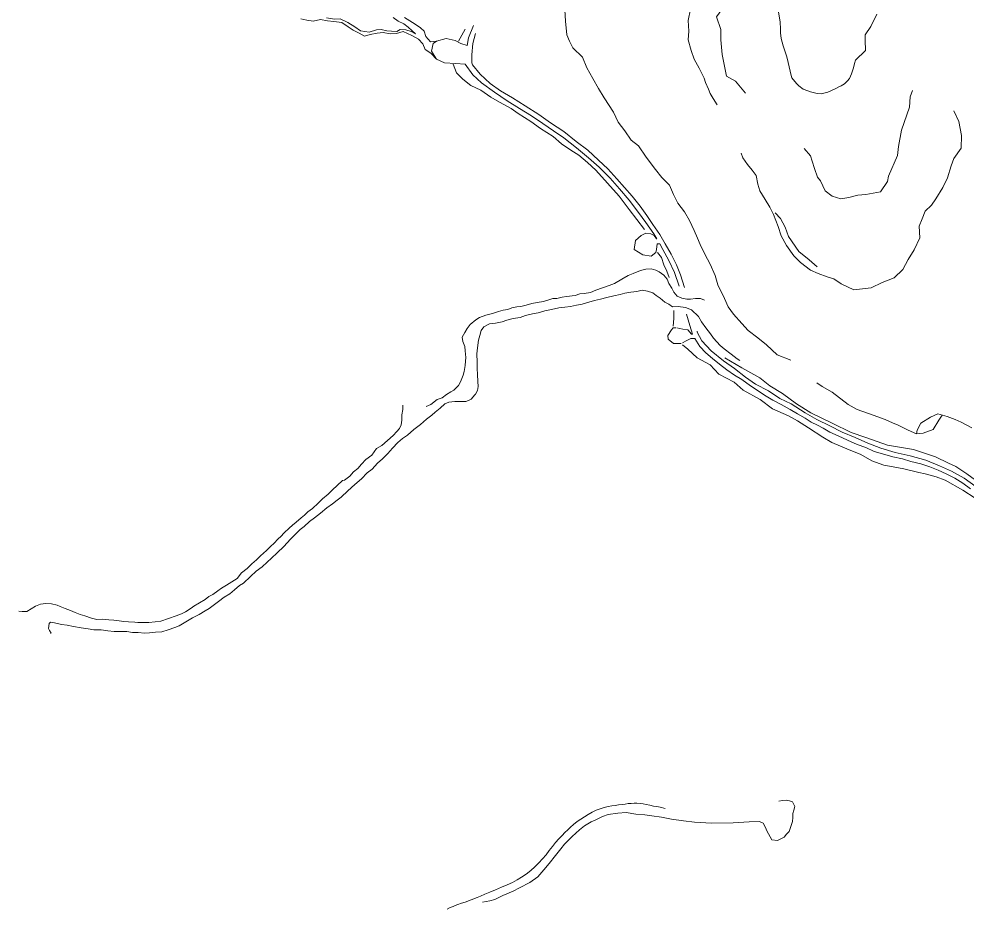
# Model space of a CAD drawing. Extents: x 683321 to 688873, y 7661944 to 7668387.
# Drawn here: x 683406 to 684167, y 7664558 to 7665272 of the extents above; entities that cross this region are included whole.
import ezdxf

# ---------------------------------------------------------------- set-up
doc = ezdxf.new("R2010")
doc.units = 0
doc.header["$MEASUREMENT"] = 0
doc.layers.add('01 CRESTA_Line', color=3, linetype='Continuous', lineweight=20)
doc.layers.add('1_Line', color=3, linetype='Continuous', lineweight=20)

msp = doc.modelspace()

# ---------------------------------------------------------------- linework, layer by layer
at = {"layer": '01 CRESTA_Line'}
for points in [[(684008.49, 7665411.78, 4132.52), (684006.2, 7665406.33, 4132.28), (684004.76, 7665400.67, 4131.97), (684003.9, 7665396.04, 4131.82), (684002.57, 7665389.47, 4131.67), (683999.61, 7665374.33, 4131.16), (683996.64, 7665364.42, 4131.43), (683995.62, 7665353.52, 4131.45), (683994.64, 7665349.57, 4131.45), (683991.75, 7665343.01, 4131.64), (683989.31, 7665337.53, 4131.68), (683987.14, 7665331.59, 4131.54), (683981.65, 7665320.45, 4131.61), (683982.67, 7665311.4, 4131.34), (683980.33, 7665304.02, 4131.56), (683975.95, 7665294.27, 4131.52), (683973.01, 7665283.25, 4131.63), (683965.67, 7665273.3, 4131.77), (683969.21, 7665263.16, 4131.59), (683969.19, 7665255.04, 4131.3), (683970.32, 7665243.22, 4131.4), (683973.75, 7665225.83, 4131.56), (683981.11, 7665221.89, 4131.38), (683988.91, 7665212.19, 4131.96)], [(684025.5, 7664998, 4064.23), (684014.38, 7665002.5, 4065.91), (684005.94, 7665010.5, 4065.27), (683999, 7665016, 4067.15), (683991.19, 7665022, 4068.16), (683986.12, 7665027.5, 4067.91), (683979.31, 7665035, 4068.53), (683975.06, 7665041, 4069.66), (683972.25, 7665047.5, 4070.07), (683966.81, 7665058.5, 4070.21), (683964.62, 7665066, 4070.29), (683960.69, 7665075, 4070.84), (683956.5, 7665083, 4071.2), (683952.75, 7665091, 4071.58), (683950.63, 7665096, 4072.09), (683947.94, 7665102, 4072.27), (683944, 7665110, 4072.24), (683940, 7665117, 4073.14), (683934.75, 7665124, 4073.24), (683931.19, 7665131, 4074.08), (683928.12, 7665138.5, 4074.68), (683922, 7665144.5, 4075.67), (683916.94, 7665151, 4075.35), (683909.31, 7665161, 4076.32), (683903.19, 7665170, 4077.48), (683897.44, 7665174.5, 4076.75), (683892.31, 7665182, 4078.31), (683886.88, 7665189, 4079.35), (683883.06, 7665197, 4079.91), (683875.81, 7665208.5, 4080.77), (683871.06, 7665216, 4081.72), (683866.56, 7665224, 4082.19), (683861.81, 7665232.5, 4082.65), (683858.25, 7665241, 4083.83), (683850.62, 7665248.5, 4083.38), (683848, 7665254, 4084.73), (683845.62, 7665259, 4084.81), (683844.56, 7665270, 4085.82), (683844.12, 7665279, 4085.12)], [(683966.19, 7665202.75, 4114.37), (683963.1, 7665207.95, 4115.18), (683960.75, 7665212.01, 4115.85), (683959.35, 7665215.42, 4116.43), (683957.06, 7665220.88, 4117.07), (683955.91, 7665224.14, 4117.12), (683951.91, 7665232.28, 4117.67), (683947.93, 7665239.49, 4118.28), (683945.5, 7665246.42, 4118.8), (683943.16, 7665254.99, 4119.18), (683943.64, 7665261.95, 4118.93), (683943, 7665270.41, 4119.5), (683944.99, 7665279.57, 4119.64)], [(683741.19, 7665239.5, 4065.3), (683736.79, 7665244.26, 4066.18), (683732.27, 7665247.26, 4066.57), (683730.24, 7665251.72, 4065.49), (683726.73, 7665255.51, 4065.58), (683721.41, 7665258.47, 4066.04), (683714.39, 7665261.8, 4066.91), (683709.26, 7665260.03, 4067.58), (683709.13, 7665260.09, 4067.53), (683704.03, 7665259.77, 4068.44), (683698.53, 7665260.79, 4069.02), (683693.68, 7665260.21, 4069.6), (683688.06, 7665259.15, 4070.22), (683683.42, 7665258.03, 4070.95), (683679.17, 7665260.37, 4071.11), (683674.51, 7665262.71, 4071.83), (683670.51, 7665265.44, 4072.45), (683665.23, 7665268.93, 4073.5), (683659.02, 7665269.75, 4074.23), (683653.91, 7665270.24, 4074.93), (683648.1, 7665271.33, 4075.71), (683642.33, 7665269.98, 4076.73), (683637.34, 7665270.73, 4077.43), (683632.49, 7665271.75, 4078.31)], [(683653.01, 7665272.72, 4075.24), (683659.41, 7665271.67, 4074.26), (683663.89, 7665271.95, 4073.88), (683670.19, 7665268.89, 4073), (683675.86, 7665265.32, 4071.99), (683680.39, 7665262.19, 4071.09), (683687.17, 7665261.26, 4070.24), (683693.05, 7665262.91, 4069.47), (683696.98, 7665263.39, 4069.27), (683701.4, 7665262.26, 4068.67), (683705.06, 7665261.81, 4068.17), (683709.31, 7665261.76, 4067.31), (683711.99, 7665263.27, 4067.29), (683716.63, 7665263.03, 4066.73), (683721, 7665261.76, 4066.04), (683724.31, 7665259.8, 4065.92), (683718.44, 7665265.27, 4066.67), (683714.95, 7665267.89, 4066.65), (683710.59, 7665269.89, 4067.08), (683706.58, 7665272.93, 4067.07)], [(683741.19, 7665254, 4065.3), (683736.32, 7665253.4, 4065.44), (683732.65, 7665257.77, 4065.67), (683731.36, 7665261.98, 4066.36), (683728.29, 7665264.66, 4066.45), (683724.2, 7665267.44, 4066.66), (683719.88, 7665270.32, 4066.74), (683715.64, 7665272.79, 4067.12)], [(684094.41, 7665275.62, 4158), (684089.59, 7665265.79, 4158.12), (684084.92, 7665259.12, 4158.14), (684085.01, 7665254.74, 4158.3), (684085.31, 7665246.36, 4158.55), (684077.29, 7665238.65, 4157.6), (684076.36, 7665236, 4157.66), (684075.55, 7665232.47, 4157.78), (684074.11, 7665227.72, 4157.82), (684072.37, 7665224, 4157.98), (684070.83, 7665222.17, 4157.92), (684068.32, 7665219.78, 4157.98), (684065.77, 7665218.2, 4157.87), (684063.85, 7665217.19, 4157.78), (684061.46, 7665216.02, 4157.76), (684055.01, 7665213.1, 4157.81), (684052.8, 7665212.47, 4157.91), (684049.7, 7665211.57, 4158.01), (684046.55, 7665211.92, 4157.94), (684044.27, 7665212.36, 4157.88), (684041.27, 7665213.26, 4157.93), (684039.12, 7665214.13, 4157.86), (684035.3, 7665215.47, 4157.87), (684031.76, 7665218.12, 4157.87), (684030.04, 7665219.99, 4157.88), (684026.3, 7665224.53, 4157.83), (684025.76, 7665226.42, 4157.86), (684024.81, 7665229.8, 4157.64), (684023.14, 7665236.71, 4157.5), (684022.12, 7665241.43, 4157.36), (684020.82, 7665245.39, 4157.51), (684019.2, 7665250.22, 4157.58), (684017.61, 7665256.12, 4157.64), (684017.14, 7665260.58, 4157.67), (684016.96, 7665263.77, 4157.73), (684016.73, 7665269.2, 4157.71), (684015.51, 7665277.34, 4157.75)], [(683935.81, 7665057.5, 4057.71), (683932.19, 7665068.5, 4058.05), (683927.63, 7665078, 4058.49), (683922.75, 7665087, 4058.61), (683920.25, 7665091.5, 4058.78), (683918.12, 7665091.5, 4058.69), (683917.62, 7665087, 4058.97), (683917.06, 7665084.5, 4060.1), (683913.38, 7665081.5, 4061.25), (683906.75, 7665082.5, 4060.36), (683899.69, 7665087, 4060.46), (683900.81, 7665094, 4061.01), (683905.25, 7665098, 4060.53), (683909.12, 7665100, 4060.18), (683913.06, 7665099.5, 4059.09), (683915.69, 7665098, 4059.02), (683917.62, 7665095.5, 4058.84), (683917.94, 7665095.5, 4058.84), (683915.5, 7665099.5, 4059.11), (683909.06, 7665108.5, 4059.27), (683903.13, 7665116.5, 4059.58), (683895.81, 7665126.5, 4059.82), (683888.06, 7665135.5, 4060.09), (683880.38, 7665144, 4060.41), (683871.62, 7665153, 4060.48), (683863.12, 7665160.5, 4060.72), (683853.56, 7665168.5, 4060.91), (683843.44, 7665176.5, 4061.27), (683835, 7665182, 4061.65), (683826.44, 7665188, 4061.8), (683817.44, 7665194, 4062.19), (683807.81, 7665200, 4062.47), (683797.81, 7665206, 4062.58), (683787.75, 7665213, 4062.84), (683777.25, 7665220.5, 4063.21), (683770.38, 7665227, 4063.4), (683764.25, 7665235.5, 4063.56), (683756.56, 7665236, 4064.56), (683747.69, 7665236.5, 4064.9), (683741.19, 7665239.5, 4065.3), (683737.19, 7665246, 4065.02), (683738.69, 7665252, 4064.26), (683741.19, 7665254, 4065.3), (683748.88, 7665256, 4065.32), (683756.25, 7665254.5, 4064.94), (683760.88, 7665252, 4064.41), (683765.81, 7665250.5, 4063.89), (683766.94, 7665256.5, 4064.38), (683771, 7665266.5, 4064.7)], [(683758.94, 7665254, 4064.78), (683764.12, 7665263.5, 4065.35)], [(683772.5, 7665260, 4064.57), (683770.38, 7665252, 4064.02), (683769.69, 7665243, 4063.95), (683769.62, 7665236.5, 4063.6), (683770.06, 7665235, 4063.52), (683776.12, 7665227.5, 4063.31), (683784.31, 7665220, 4063.08), (683792.63, 7665214, 4062.75), (683802.06, 7665208.5, 4062.65), (683812.31, 7665202, 4062.35), (683823.38, 7665195, 4062.02), (683832.62, 7665188.5, 4061.73), (683843.31, 7665181.5, 4061.35), (683853.19, 7665173.5, 4061.13), (683862.56, 7665166.5, 4060.9), (683871.19, 7665158.5, 4060.61), (683878.62, 7665151.5, 4060.52), (683885.75, 7665143.5, 4060.33), (683892.12, 7665136.5, 4060.12), (683898.06, 7665129.5, 4059.96), (683904.5, 7665121.5, 4059.62), (683909.81, 7665114, 4059.39), (683914.62, 7665107, 4059.14), (683920.31, 7665099, 4058.72), (683924.5, 7665091.5, 4058.51), (683929.31, 7665083, 4058.39), (683933.69, 7665074.5, 4058.14), (683937, 7665066.5, 4057.89), (683940.12, 7665056.5, 4057.64)], [(683908.13, 7665103, 4060.9), (683902, 7665111, 4063), (683895.69, 7665119, 4063.62), (683887.62, 7665129.5, 4063.98), (683878.31, 7665140, 4063.83), (683869, 7665150.5, 4062.39), (683862.31, 7665156.5, 4061.33), (683855.25, 7665162.5, 4062.16), (683849.06, 7665166.5, 4062.76), (683841.5, 7665171.5, 4063.24), (683834.69, 7665177.5, 4063.75), (683824.5, 7665184, 4064.29), (683816.81, 7665189.5, 4064.73), (683806.81, 7665196, 4064.81), (683801, 7665200, 4064.85), (683791.63, 7665205, 4065.05), (683784.75, 7665209, 4065.21), (683776.88, 7665214.5, 4065.64), (683768.81, 7665218.5, 4065.56), (683762.31, 7665223.5, 4065.47), (683757.38, 7665228.5, 4064.74), (683754.62, 7665235.5, 4064.21)], [(684036.19, 7665167.96, 4131.5), (684041.15, 7665161.88, 4131.28), (684042.43, 7665157.72, 4131.42), (684044.35, 7665151.8, 4131.06), (684046.79, 7665144.85, 4131.47), (684049.22, 7665141.9, 4129.93), (684052.88, 7665133.78, 4129.75), (684058.45, 7665129.6, 4129.75), (684065.36, 7665127.62, 4129.67), (684071.92, 7665128.54, 4129.56), (684079.08, 7665130.55, 4129.43), (684085.43, 7665130.85, 4129.32), (684097.32, 7665133.23, 4129.52), (684102.95, 7665141.3, 4129.61), (684103.57, 7665145.78, 4129.58), (684110.85, 7665162.22, 4129.86), (684111.71, 7665169.4, 4129.94), (684114.14, 7665182.63, 4130.15), (684120.53, 7665201.06, 4130.02), (684120.96, 7665209.41, 4129.9), (684122.95, 7665214.29, 4129.95)], [(684156.03, 7665198.04, 4102.8), (684160.01, 7665189.52, 4103.18), (684162.34, 7665178.33, 4102.93), (684161.91, 7665168.2, 4102.61), (684156.21, 7665159.71, 4102.1), (684153.86, 7665153.83, 4102.02), (684151.1, 7665144.32, 4101.33), (684147.36, 7665136.54, 4101.7), (684141.64, 7665127.42, 4102.48), (684138.15, 7665122.3, 4102.75), (684133.11, 7665117.56, 4102.45), (684130.67, 7665111.59, 4101.89), (684128.31, 7665105.56, 4102.05), (684128.69, 7665096.31, 4102.8), (684124.29, 7665086.58, 4102.89), (684119.59, 7665078.78, 4102.27), (684115.26, 7665070.84, 4101.87), (684108.18, 7665064.27, 4102.05), (684098.68, 7665060.34, 4102.75), (684089.71, 7665056.19, 4102.39), (684075.89, 7665054.46, 4102.62), (684065.8, 7665059.38, 4101.92), (684059.77, 7665063.33, 4102.98), (684054.53, 7665064.93, 4103.04), (684047.4, 7665067.71, 4103.1), (684041.18, 7665070.2, 4103.02), (684033.04, 7665076.46, 4101.42), (684027.81, 7665081.71, 4102.12), (684021.99, 7665090.16, 4102.81), (684017.67, 7665097.95, 4102.9), (684015.1, 7665105.35, 4102.76), (684011.54, 7665115.02, 4103.38), (684008.63, 7665120.86, 4103.7), (684004.89, 7665126.83, 4104.33), (684000.43, 7665133.8, 4104.88), (683998.98, 7665139.14, 4106.16), (683997.55, 7665146.27, 4107.01), (683994.34, 7665150.4, 4107.8), (683990.56, 7665154.97, 4108.25), (683986.93, 7665160.28, 4109.2), (683985.49, 7665164.1, 4109.86)], [(684012.74, 7665116.31, 4103.19), (684017.16, 7665111.83, 4103), (684020.77, 7665104.79, 4103.76), (684023.47, 7665097.27, 4103.11), (684031.68, 7665085.16, 4103.58), (684040.18, 7665078.71, 4103.81), (684046.56, 7665073.1, 4103)], [(683927.81, 7665064.5, 4062.81), (683926, 7665069.5, 4062.61), (683923.44, 7665074.5, 4061.79), (683921.62, 7665080.5, 4060.78), (683918.38, 7665084.5, 4059.6)], [(683956.12, 7665046.3, 4058.79), (683952.94, 7665047.6, 4059.16), (683949, 7665047.67, 4059.1), (683944.84, 7665047.12, 4059.39), (683941.95, 7665047.07, 4059.59), (683937.93, 7665047.96, 4059.91), (683934.26, 7665049.48, 4061.06), (683931.5, 7665052.59, 4062.07), (683929.86, 7665055.81, 4062.8), (683927.63, 7665059.57, 4062.95), (683926.24, 7665062.98, 4063.11), (683923.4, 7665066.27, 4064.11), (683919.89, 7665069.07, 4064.37), (683917, 7665070.3, 4064.64), (683913.38, 7665071.31, 4064.8), (683909.12, 7665071.14, 4065.26), (683904.73, 7665070.1, 4065.67), (683898.81, 7665067.51, 4066.27), (683894.85, 7665066.05, 4066.8), (683889.76, 7665063.12, 4067.67), (683884.07, 7665059.64, 4068.57), (683879.69, 7665057.87, 4069.07), (683874.39, 7665056.06, 4069.8), (683869.04, 7665054.39, 4070), (683864.74, 7665052.27, 4070.84), (683859.6, 7665051.48, 4071.65), (683856.04, 7665051.28, 4072.1), (683852.42, 7665050.11, 4072.52), (683845.42, 7665049.14, 4073.25), (683842.11, 7665048.55, 4074.08), (683837.67, 7665047.69, 4074.22), (683834.46, 7665047.47, 4074.79), (683831.27, 7665046.4, 4075.41), (683827.02, 7665045.22, 4076.21), (683821.85, 7665044.49, 4076.69), (683817.8, 7665043.62, 4077.36), (683813.08, 7665042.36, 4078.03), (683808.89, 7665041.2, 4078.58), (683805.6, 7665041.01, 4078.51), (683801.57, 7665040, 4078.95), (683798.39, 7665038.86, 4079.57), (683794.75, 7665038.13, 4079.95), (683791.05, 7665037.24, 4080.57), (683786.02, 7665035.56, 4081.31), (683780.87, 7665034.29, 4082.19), (683775.82, 7665032.44, 4083.14), (683772.79, 7665030.51, 4083.47), (683768.17, 7665026.8, 4084.13), (683765.78, 7665023.56, 4084.6), (683763.98, 7665020.23, 4085.23), (683761.71, 7665016.63, 4085.68), (683762.43, 7665013.23, 4085.71), (683764.07, 7665009.05, 4086.33), (683764.23, 7665005.71, 4086.69), (683764.69, 7665000.37, 4087.33), (683764.58, 7664997.33, 4087.89), (683764.27, 7664993.91, 4088.35), (683763.44, 7664988.99, 4088.93), (683762.53, 7664986.01, 4089.28), (683761.54, 7664983.52, 4089.68), (683760.36, 7664980.73, 4090.11), (683758.92, 7664977.82, 4090.43), (683757.4, 7664976.19, 4090.83), (683755.2, 7664974.16, 4091.2), (683752.73, 7664972.79, 4091.54), (683749.28, 7664970.62, 4092.19), (683745.79, 7664967.97, 4092.89), (683741.66, 7664966.56, 4093.24), (683736.61, 7664962.59, 4094.1), (683732.85, 7664960.96, 4094.37)], [(683984.36, 7664997.95, 4058.85), (683982.44, 7664999.09, 4058.52), (683977.42, 7665003.06, 4058.45), (683971.79, 7665007.11, 4058.11), (683968.79, 7665010, 4058.13), (683965.98, 7665012.8, 4057.88), (683963.34, 7665015.79, 4057.88), (683960.9, 7665019.17, 4058.21), (683957.26, 7665024.05, 4057.8), (683953.65, 7665028.74, 4057.98), (683951.3, 7665033.25, 4057.35), (683945.8, 7665038.57, 4058.63), (683940.93, 7665040.37, 4059.52), (683935.13, 7665041.07, 4060.71), (683930.55, 7665040.93, 4061.35), (683927.45, 7665043.09, 4061.95), (683924.37, 7665044.69, 4062.26), (683920.7, 7665047.86, 4062.66), (683917.46, 7665050.05, 4063.39), (683914.67, 7665052.01, 4063.94), (683910.45, 7665053.36, 4064.5), (683906.14, 7665054.3, 4065.73), (683901.8, 7665053.31, 4066.82), (683897.02, 7665052.58, 4067.44), (683892.27, 7665051.78, 4068.13), (683888.6, 7665050.83, 4068.86), (683883.48, 7665049.8, 4069.23), (683877.7, 7665048.41, 4070.02), (683872.85, 7665046.91, 4070.75), (683868.01, 7665045.88, 4071.26), (683863.32, 7665044.69, 4071.93), (683858.06, 7665042.9, 4072.74), (683853.62, 7665042.24, 4073.68), (683848.57, 7665041.2, 4073.92), (683844.21, 7665040.53, 4074.74), (683839.23, 7665040.12, 4075.2), (683833.55, 7665038.75, 4076.1), (683828.15, 7665037.73, 4076.75), (683822.81, 7665036.12, 4077.62), (683818.26, 7665035.29, 4078.23), (683812.55, 7665033.98, 4078.77), (683808.35, 7665032.47, 4079.46), (683802.75, 7665031.66, 4080.03), (683797.65, 7665030.32, 4080.7), (683793.77, 7665028.94, 4081.47), (683788.67, 7665027.71, 4081.63), (683783.73, 7665027.14, 4082.2), (683779.11, 7665024.91, 4082.74), (683777.09, 7665021.99, 4083.51), (683776.08, 7665018.04, 4083.99), (683774.96, 7665014.21, 4084.85), (683774.17, 7665007.94, 4085.81), (683773.68, 7665003.14, 4086.39), (683773.9, 7664996.6, 4087.05), (683773.77, 7664991.32, 4087.67), (683774.23, 7664986.69, 4088.34), (683774.26, 7664981.12, 4088.74), (683774.64, 7664976.92, 4089.3), (683774.03, 7664973.89, 4089.67), (683772.51, 7664970.87, 4089.64), (683772.07, 7664970.23, 4089.72), (683768.96, 7664966.98, 4089.99), (683766.91, 7664965.77, 4090.28), (683764.77, 7664965.09, 4090.6), (683761.04, 7664965, 4090.89), (683756.02, 7664965.07, 4091.41), (683751.18, 7664964.47, 4091.9), (683747.99, 7664963.04, 4092.48), (683744.15, 7664959.63, 4093.1), (683740.19, 7664956.42, 4093.93), (683737.49, 7664953.96, 4094.54), (683733.19, 7664950.74, 4095.15), (683728.3, 7664946.59, 4096.22), (683723.17, 7664942.42, 4097.28), (683717.96, 7664937.98, 4098.38), (683713.93, 7664935.22, 4099.07), (683710.28, 7664932, 4099.62), (683705.83, 7664927.45, 4100.63), (683702.15, 7664923.29, 4101.66), (683698.01, 7664919.11, 4102.5), (683694.01, 7664915.59, 4103.29), (683689.69, 7664910.83, 4104.3), (683685.53, 7664907.67, 4104.89), (683681.01, 7664903.1, 4105.77), (683675.84, 7664898.35, 4106.87), (683670.15, 7664893.43, 4108.11), (683664.75, 7664888.35, 4109.45), (683661.65, 7664885.9, 4110.21), (683657.96, 7664882.99, 4110.93), (683653.24, 7664879.7, 4111.47), (683648.16, 7664875.52, 4112.45), (683643.38, 7664871.83, 4113.39), (683639.5, 7664868.65, 4114.13), (683635.25, 7664864.75, 4114.87), (683631.94, 7664862.43, 4115.62), (683627.93, 7664858.34, 4116.47), (683624.04, 7664854.59, 4117.35), (683618.77, 7664848.85, 4118.39), (683613.35, 7664843.68, 4119.47), (683608.89, 7664839.36, 4120.44), (683605.52, 7664836.05, 4121.15), (683601.54, 7664832.33, 4122.02), (683596.72, 7664828.84, 4122.89), (683592.12, 7664824.6, 4123.48), (683586.52, 7664819.44, 4124.83), (683583.36, 7664817.34, 4125.42), (683579.26, 7664813.91, 4126.09), (683575.52, 7664810.76, 4126.83), (683571.04, 7664807.98, 4127.64), (683566.48, 7664804.55, 4128.36), (683562.12, 7664801.51, 4129.09), (683559, 7664798.91, 4129.98), (683555.64, 7664797.05, 4130.52), (683550.87, 7664794.27, 4131.38), (683545.68, 7664791.64, 4132.44), (683540.17, 7664788.44, 4133.5), (683534.79, 7664785.1, 4134.26), (683531.31, 7664783.64, 4135.05), (683526.14, 7664781.89, 4135.62), (683520.93, 7664780.18, 4136.29), (683515.8, 7664779.92, 4136.85), (683511.12, 7664779.4, 4137.24), (683507, 7664779.34, 4137.75), (683501.94, 7664779.64, 4138.04), (683497.45, 7664779.82, 4138.45), (683492.86, 7664780.59, 4138.86), (683487.58, 7664780.52, 4139.22), (683482.76, 7664780.64, 4139.91), (683477.7, 7664780.98, 4140.74), (683472.36, 7664781.96, 4141.56), (683466.43, 7664781.79, 4142.25), (683461.81, 7664782.75, 4143.11), (683456.19, 7664783.46, 4143.92), (683450.2, 7664784.66, 4144.71), (683445.15, 7664785.75, 4145.37), (683440.44, 7664786.16, 4145.94), (683434.87, 7664787.38, 4146.64), (683431.58, 7664787.96, 4147.21), (683430.76, 7664786.93, 4147.48), (683430.05, 7664783.02, 4148.08), (683430.78, 7664781.41, 4148.52), (683432.11, 7664779.21, 4148.58), (683431.77, 7664778.9, 4148.27)], [(683931, 7665025.5, 4059.16), (683931.44, 7665031.5, 4059.98), (683931.5, 7665038, 4060.91)], [(683934, 7665024, 4056.7), (683938.69, 7665023, 4056.3), (683942.69, 7665022.5, 4056.24), (683945.75, 7665019, 4056.2), (683946.62, 7665019, 4056.15), (683944.5, 7665026, 4056.46), (683941.81, 7665035, 4056.75)], [(683937.5, 7665011.5, 4057.87), (683931.31, 7665011.5, 4058.88), (683927.12, 7665015, 4058.73), (683926.62, 7665018, 4059.36), (683929.69, 7665022.5, 4058.95), (683931.06, 7665024, 4058.85), (683933.19, 7665024, 4056.74)], [(683950.25, 7665021.5, 4056.25), (683950.38, 7665020.5, 4056.22), (683954.12, 7665013.5, 4056.08), (683961.62, 7665005.5, 4055.7), (683971.44, 7664997.5, 4055.8), (683980.19, 7664991.5, 4055.65), (683989, 7664984.5, 4055.37), (683997.13, 7664979, 4055.32), (684007.5, 7664973.5, 4054.85), (684016.44, 7664967.5, 4054.45), (684025.69, 7664963, 4054.21), (684036.88, 7664956, 4053.29), (684046.31, 7664950.5, 4052.6), (684056.63, 7664945.5, 4051.95), (684066.63, 7664940.5, 4051.07), (684077.06, 7664936, 4050.38), (684087.25, 7664931.5, 4049.42), (684097.44, 7664927.5, 4048.44), (684109, 7664924, 4047.52), (684121.19, 7664921.5, 4046.81), (684133.56, 7664918, 4045.97), (684144.56, 7664913.5, 4045.16), (684154.25, 7664909, 4044.57), (684164.31, 7664903.5, 4043.86), (684174.06, 7664896.5, 4042.68)], [(684169.5, 7664895, 4042.98), (684163.25, 7664899.5, 4043.66), (684156.94, 7664903.5, 4044.16), (684149.81, 7664907, 4044.73), (684143.44, 7664910, 4045.17), (684136.88, 7664912.5, 4045.55), (684129.62, 7664915, 4046.03), (684121.5, 7664917, 4046.71), (684114.94, 7664919, 4047.1), (684107.06, 7664920.5, 4047.63), (684098.88, 7664923, 4048.11), (684092.31, 7664925, 4048.76), (684085.5, 7664928, 4049.28), (684078.56, 7664930.5, 4049.89), (684070.94, 7664934, 4050.58), (684063.25, 7664937.5, 4051.11), (684056.75, 7664940.5, 4051.61), (684051.38, 7664943.5, 4052.06), (684046.69, 7664946, 4052.38), (684041.69, 7664948.5, 4052.77), (684036.75, 7664951.5, 4053.17), (684030.69, 7664955, 4053.52), (684024.75, 7664958.5, 4054.03), (684017.75, 7664962.5, 4054.49), (684011, 7664966, 4054.25), (684004.38, 7664970, 4054.67), (683998.38, 7664974, 4054.73), (683993.06, 7664977.5, 4055.22), (683986.06, 7664982.5, 4055.34), (683980.19, 7664986, 4055.46), (683973.94, 7664990.5, 4055.67), (683968.13, 7664995, 4055.7), (683962.44, 7664999.5, 4055.69), (683957.31, 7665004, 4055.62), (683952.44, 7665009, 4055.83), (683948.38, 7665015.5, 4056.03), (683945.12, 7665015.5, 4056.06), (683941.5, 7665013.5, 4056.04), (683938.5, 7665012, 4056.4)], [(683938.62, 7665010.5, 4057.85), (683942.81, 7665007, 4057.79), (683950.25, 7665000, 4057.9), (683960.69, 7664994.5, 4058.03), (683967.56, 7664987, 4058.09), (683980, 7664980.5, 4058.18), (683987.06, 7664974, 4058.24), (684000.75, 7664966.5, 4058.35), (684010.56, 7664959, 4058.26), (684023.5, 7664953.5, 4056.72), (684030.69, 7664949.5, 4055.91), (684039.5, 7664944, 4054.88), (684051.12, 7664936.5, 4054.19), (684058.13, 7664932, 4054.39), (684070.38, 7664927, 4054.41), (684081.38, 7664922.5, 4052.99), (684090.31, 7664917.5, 4052), (684099.88, 7664914, 4051.7), (684107.31, 7664912.5, 4051.97), (684116, 7664911, 4052.7), (684128, 7664908, 4052.14), (684133.19, 7664907, 4051.9), (684141.94, 7664904.5, 4050.51), (684149.12, 7664902, 4049.06), (684163.31, 7664894, 4047.54), (684173.13, 7664887.5, 4045.95)], [(684177.56, 7664899, 4042.72), (684166.5, 7664907, 4044.07), (684157.56, 7664913, 4044.8), (684151.88, 7664915.5, 4044.85), (684141.31, 7664920.5, 4045.68), (684123.69, 7664926.5, 4046.72), (684103, 7664930, 4048.26), (684085.56, 7664936, 4049.7), (684073.69, 7664940, 4050.67), (684058.56, 7664947.5, 4051.86), (684041.5, 7664956, 4052.88), (684029.88, 7664963, 4054.02), (684018.56, 7664971.5, 4054.71), (684008.56, 7664977.5, 4055.44), (684000.56, 7664984, 4055.47), (683986.19, 7664992, 4055.44), (683972.5, 7665000, 4055.67)], [(684126.25, 7664939, 4054.8), (684119.44, 7664942, 4055.54), (684111.5, 7664946, 4056.4), (684106.88, 7664948, 4057.68), (684101.12, 7664950.5, 4058.51), (684091.31, 7664954, 4059.27), (684078.5, 7664958.5, 4060.38), (684071.31, 7664962.5, 4061.64), (684058.5, 7664972.5, 4062.34), (684050.38, 7664977, 4063.52), (684046.12, 7664980, 4063.08)], [(683714.18, 7664962.16, 4095.94), (683714.22, 7664958.48, 4096.55), (683713.54, 7664954.34, 4097.16), (683713.44, 7664950.05, 4097.55), (683713, 7664946.35, 4098.03), (683711.53, 7664943.29, 4098.68), (683709.47, 7664940.81, 4099.04), (683706.42, 7664937.83, 4099.89), (683702.03, 7664933.6, 4100.7), (683697.5, 7664929.69, 4101.48), (683693.1, 7664927.17, 4102.26), (683689.26, 7664921.88, 4103.53), (683684.66, 7664918.47, 4103.95), (683681.16, 7664914.62, 4104.73), (683678.14, 7664911.22, 4105.38), (683674.75, 7664908.47, 4106.25), (683671.65, 7664905.18, 4106.89), (683667.54, 7664901.81, 4107.64), (683665.89, 7664901.7, 4107.29), (683657.6, 7664893.83, 4109.66), (683654.36, 7664890.64, 4110.38), (683649.95, 7664887.07, 4111.22), (683646.31, 7664883.36, 4111.95), (683641.88, 7664879.3, 4112.6), (683637.98, 7664876.41, 4113.45), (683635.36, 7664873.91, 4114.03), (683632.84, 7664871.76, 4114.84), (683628.75, 7664868.36, 4115.1), (683625.71, 7664865.74, 4115.54), (683623.11, 7664863.37, 4116.4), (683619.14, 7664859.65, 4116.94), (683616.39, 7664856.74, 4117.55), (683614.31, 7664854.79, 4118.13), (683610.85, 7664851.23, 4118.82), (683608.34, 7664848.93, 4119.59), (683604.93, 7664845.6, 4120.43), (683600.12, 7664841.35, 4120.82), (683596.88, 7664837.97, 4121.8), (683593.22, 7664834.84, 4122.62), (683589.39, 7664831.11, 4123.42), (683584.98, 7664827.51, 4124.22), (683581.49, 7664823.04, 4124.82), (683577.2, 7664820.31, 4125.51), (683572.86, 7664817.83, 4126.53), (683568.79, 7664815.32, 4126.9), (683565.95, 7664813.3, 4127.64), (683561.86, 7664810.23, 4127.89), (683558.71, 7664808.53, 4128.8), (683555.67, 7664806.27, 4129.3), (683546.73, 7664800.92, 4130.85), (683544.57, 7664799.19, 4131.24), (683540.02, 7664796.4, 4132.39), (683536.75, 7664794.76, 4133.11), (683532.57, 7664793.12, 4133.75), (683520.11, 7664788.85, 4135.79), (683515.63, 7664788.23, 4136.27), (683510.69, 7664787.88, 4136.69), (683505.75, 7664787.75, 4136.87), (683501.82, 7664787.75, 4137.16), (683499.24, 7664787.96, 4137.58), (683494.26, 7664788.2, 4137.95), (683490.56, 7664788.59, 4138.44), (683486.68, 7664789.07, 4138.94), (683482.56, 7664789.56, 4139.81), (683478.58, 7664789.81, 4140.41), (683473.05, 7664790.37, 4141.01), (683468.82, 7664790.26, 4141.66), (683464.45, 7664791.16, 4142.21), (683459.19, 7664793.04, 4142.93), (683455.44, 7664794.11, 4143.56), (683451.6, 7664795.82, 4143.95), (683447.62, 7664797.4, 4144.28), (683443.55, 7664799.13, 4144.45), (683439.47, 7664800.63, 4144.79), (683436.93, 7664801.55, 4145.32), (683432.54, 7664802.69, 4145.73), (683428, 7664803.08, 4146.1), (683423.7, 7664802.58, 4146.69), (683419.71, 7664800.77, 4147.36), (683416.14, 7664798.64, 4147.89), (683412.72, 7664796.58, 4148.58), (683409.07, 7664796.54, 4148.88), (683406.41, 7664796.85, 4149.36)], [(684146.62, 7664954, 4054.13), (684143.94, 7664950, 4054.6), (684139.38, 7664942.5, 4054.1), (684131.56, 7664939.5, 4054.75), (684126.25, 7664939, 4054.8), (684126.56, 7664942, 4056.01), (684129.75, 7664947.5, 4056.39), (684137.25, 7664952.5, 4055.8), (684143.19, 7664955, 4054.06), (684150.63, 7664953, 4053.57), (684157.19, 7664950.5, 4052.33), (684162, 7664948.5, 4051.53), (684170.62, 7664944, 4051.08)]]:
    msp.add_polyline3d(points, dxfattribs=at)
at = {"layer": '1_Line'}
for points in [[(683924.52, 7664638.65, 4170.32), (683920.52, 7664639.7, 4170.97), (683917.84, 7664640.19, 4170.87), (683915.21, 7664640.58, 4170.69), (683912.23, 7664641.36, 4170.57), (683909.46, 7664641.9, 4170.34), (683907.08, 7664642.44, 4170.07), (683904.44, 7664642.67, 4169.86), (683901.94, 7664642.83, 4169.64), (683899.75, 7664642.86, 4169.46), (683897.45, 7664642.72, 4169.18), (683895.02, 7664642.55, 4168.88), (683892.44, 7664642.19, 4168.62), (683890, 7664641.91, 4168.35), (683887.29, 7664641.52, 4168.04), (683884.55, 7664641.05, 4167.74), (683881.84, 7664640.68, 4167.37), (683878.85, 7664640.12, 4166.99), (683875.79, 7664639.36, 4166.62), (683872.52, 7664638.49, 4166.28), (683869.19, 7664637.33, 4166.02), (683866.09, 7664635.62, 4165.76), (683862.98, 7664633.95, 4165.49), (683859.84, 7664632.06, 4165.18), (683856.91, 7664630.11, 4164.86), (683853.99, 7664628.08, 4164.55), (683851.1, 7664625.91, 4164.28), (683848.58, 7664623.77, 4164.13), (683846.43, 7664621.63, 4164), (683844.27, 7664619.44, 4163.75), (683841.9, 7664617.06, 4163.5), (683839.24, 7664614.35, 4163.2), (683836.67, 7664611.27, 4162.91), (683834.15, 7664608.06, 4162.58), (683831.53, 7664604.88, 4162.23), (683829.05, 7664601.6, 4162.01), (683826.33, 7664598.38, 4161.59), (683823.36, 7664595.15, 4161.12), (683820.07, 7664591.87, 4160.62), (683816.78, 7664588.8, 4160.06), (683813.18, 7664585.93, 4159.43), (683809.43, 7664583.45, 4158.79), (683806, 7664581.42, 4158.2), (683802.21, 7664579.36, 4157.5), (683797.93, 7664577.46, 4156.64), (683793.34, 7664575.58, 4155.79), (683788.51, 7664573.49, 4155), (683784.02, 7664571.51, 4154.44), (683780.04, 7664569.83, 4154.05), (683776.47, 7664568.32, 4153.83), (683773.79, 7664567.21, 4153.78), (683768.95, 7664565.42, 4153.74), (683764.35, 7664563.55, 4153.62), (683761.23, 7664562.65, 4153.6), (683758.46, 7664561.72, 4153.59), (683756.32, 7664560.9, 4153.57), (683754.53, 7664560.16, 4153.56), (683752.11, 7664559.34, 4153.56), (683749.85, 7664558.02, 4152.78)], [(683778.2, 7664563.41, 4153.08), (683784.06, 7664564.6, 4153.98), (683787.96, 7664565.69, 4154.53), (683794.35, 7664568.85, 4155.33), (683802.7, 7664572.32, 4156.83), (683807.89, 7664574.98, 4157.84), (683816.09, 7664579.33, 4159.22), (683822.46, 7664583.95, 4160.42), (683827.43, 7664589.37, 4161.41), (683831.48, 7664594.66, 4161.94), (683836.54, 7664600.84, 4162.67), (683841.02, 7664606.39, 4163.4), (683843.83, 7664610.1, 4163.69), (683849.94, 7664616.18, 4164.16), (683855.97, 7664621.45, 4164.67), (683860.02, 7664624.75, 4164.88), (683865.13, 7664628.02, 4165.43), (683868.58, 7664629.26, 4165.75), (683874.22, 7664632.25, 4166.06), (683878.86, 7664633.89, 4166.51), (683886.72, 7664635.01, 4167.64), (683893.36, 7664635.32, 4168.65), (683900.98, 7664634.13, 4169.89), (683908.4, 7664633.62, 4170.41), (683914.04, 7664632.74, 4170.71), (683921.73, 7664631.66, 4170.77), (683929.81, 7664630.16, 4170.88), (683939.21, 7664628.67, 4170.92), (683948.24, 7664627.69, 4171.1), (683961.88, 7664627, 4172.12), (683979.23, 7664627.09, 4174.02), (683991.89, 7664627.84, 4176.3), (684000.18, 7664628.13, 4177.4), (684003.14, 7664626.82, 4177.84), (684005.01, 7664623.31, 4178.25), (684006.19, 7664620.79, 4178.46), (684007.37, 7664618.28, 4178.67), (684008.69, 7664615.93, 4178.59), (684010.01, 7664613.58, 4178.51), (684014.62, 7664613.06, 4178.69), (684017.28, 7664614.39, 4178.74), (684019.94, 7664615.72, 4178.78), (684021.96, 7664618.01, 4178.57), (684023.98, 7664620.29, 4178.35), (684025.31, 7664624.25, 4178.48), (684026.65, 7664628.21, 4178.62), (684026.88, 7664631.4, 4178.58), (684027.11, 7664634.59, 4178.55), (684027.8, 7664637.41, 4178.63), (684028.49, 7664640.23, 4178.71), (684026.81, 7664644.07, 4178.63), (684024.21, 7664644.76, 4178.76), (684021.62, 7664645.44, 4178.9), (684018.65, 7664645.02, 4178.69), (684015.68, 7664644.61, 4178.49)]]:
    msp.add_polyline3d(points, dxfattribs=at)

doc.saveas('drawing.dxf')
